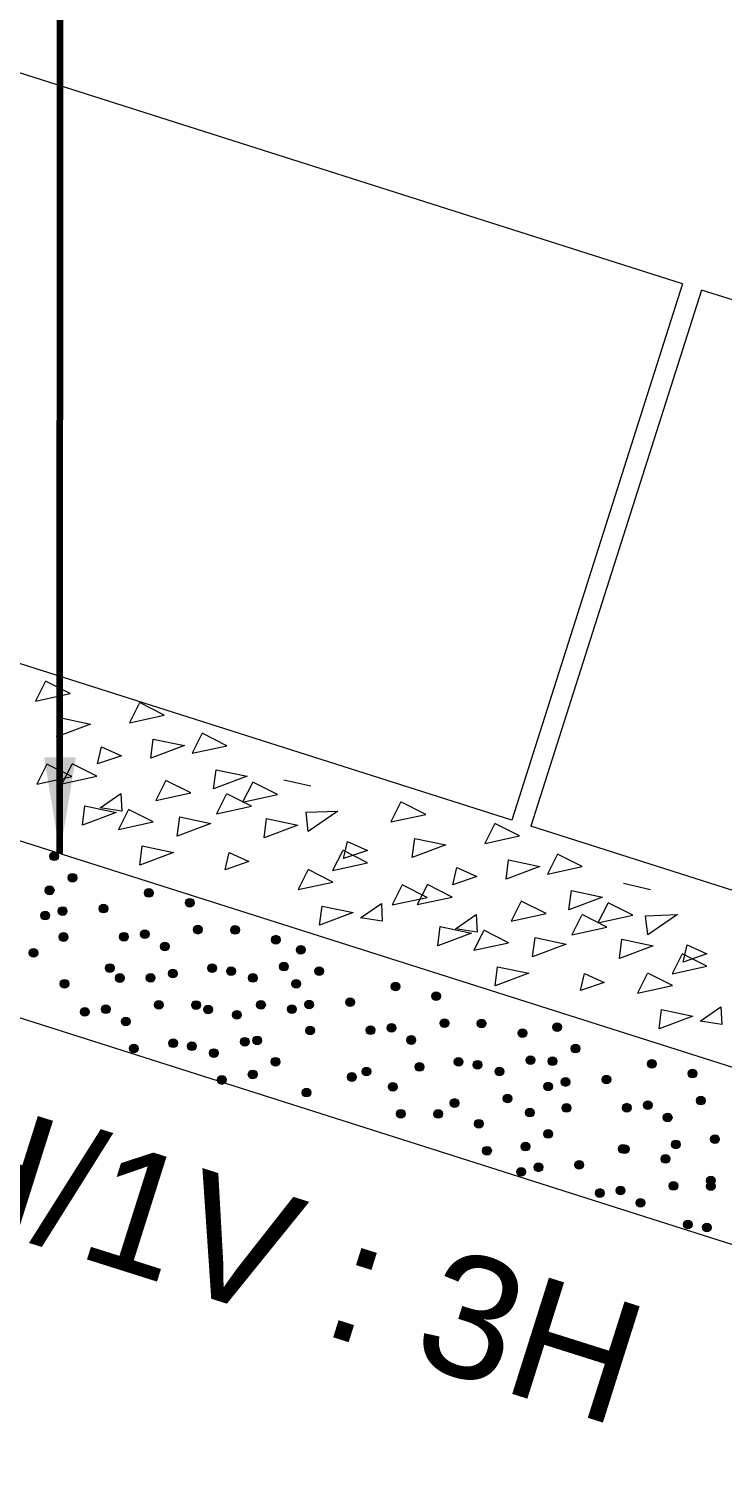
# Model space of a CAD drawing. Header units: inches. Extents: x -885 to 26362, y -28010 to 990.
# Drawn here: x 4076.65 to 4081.7, y -17582.96 to -17572.38 of the extents above; entities that cross this region are included whole.
import ezdxf

# ---------------------------------------------------------------- set-up
doc = ezdxf.new("R2010")
doc.units = ezdxf.units.IN
doc.header["$MEASUREMENT"] = 0
doc.layers.add('LINE', color=7, linetype='Continuous')
doc.styles.get("Standard").update_dxf_attribs({"font": 'arial.ttf'})
doc.dimstyles.get("Standard").update_dxf_attribs({"dimtxt": 0.18, "dimasz": 0.18, "dimexe": 0.18, "dimexo": 0.0625, "dimgap": 0.09, "dimtad": 0, "dimtih": 1, "dimtoh": 1, "dimdec": 4, "dimzin": 0, "dimdsep": 46, "dimtxsty": 'Standard', "dimcen": 0.09, "dimadec": 0, "dimazin": 0, "dimtfac": 1, "dimtdec": 4, "dimtofl": 0, "dimtmove": 0, "dimatfit": 3, "dimfxl": 1, "dimtolj": 1, "dimtzin": 0, "dimarcsym": 0})

msp = doc.modelspace()

# ---------------------------------------------------------------- hatches: boundary and pattern name
at = {"layer": 'LINE', "lineweight": 20, "ltscale": 0.5}
for points in [[(4076.859913, -17578.399873, -1), (4076.796839, -17578.404457, -1)], [(4076.859913, -17578.399873, -1), (4076.796839, -17578.404457, -1)], [(4076.993469, -17578.555391, -1), (4076.930394, -17578.559975, -1)], [(4076.993469, -17578.555391, -1), (4076.930394, -17578.559975, -1)], [(4076.826867, -17578.647413, -1), (4076.763793, -17578.651996, -1)], [(4076.826867, -17578.647413, -1), (4076.763793, -17578.651996, -1)], [(4077.547719, -17578.679423, -1), (4077.488164, -17578.658147, -1)], [(4077.547719, -17578.679423, -1), (4077.488164, -17578.658147, -1)], [(4077.218751, -17578.780362, -1), (4077.155676, -17578.784945, -1)], [(4077.218751, -17578.780362, -1), (4077.155676, -17578.784945, -1)], [(4077.844431, -17578.750306, -1), (4077.784876, -17578.729031, -1)], [(4077.844431, -17578.750306, -1), (4077.784876, -17578.729031, -1)], [(4076.795047, -17578.83151, -1), (4076.731973, -17578.836093, -1)], [(4076.795047, -17578.83151, -1), (4076.731973, -17578.836093, -1)], [(4076.921367, -17578.798158, -1), (4076.858292, -17578.802742, -1)], [(4076.921367, -17578.798158, -1), (4076.858292, -17578.802742, -1)], [(4076.928603, -17578.987027, -1), (4076.865528, -17578.991611, -1)], [(4076.928603, -17578.987027, -1), (4076.865528, -17578.991611, -1)], [(4077.366126, -17578.997989, -1), (4077.306571, -17578.976713, -1)], [(4077.366126, -17578.997989, -1), (4077.306571, -17578.976713, -1)], [(4077.51827, -17578.979733, -1), (4077.458716, -17578.958458, -1)], [(4077.51827, -17578.979733, -1), (4077.458716, -17578.958458, -1)], [(4077.903818, -17578.946511, -1), (4077.844263, -17578.925235, -1)], [(4077.903818, -17578.946511, -1), (4077.844263, -17578.925235, -1)], [(4078.17464, -17578.948499, -1), (4078.115085, -17578.927224, -1)], [(4078.17464, -17578.948499, -1), (4078.115085, -17578.927224, -1)], [(4078.471352, -17579.019383, -1), (4078.411798, -17578.998107, -1)], [(4078.471352, -17579.019383, -1), (4078.411798, -17578.998107, -1)], [(4076.709271, -17579.101803, -1), (4076.646196, -17579.106387, -1)], [(4076.709271, -17579.101803, -1), (4076.646196, -17579.106387, -1)], [(4077.662838, -17579.068872, -1), (4077.603284, -17579.047597, -1)], [(4077.662838, -17579.068872, -1), (4077.603284, -17579.047597, -1)], [(4078.654471, -17579.08053, -1), (4078.591397, -17579.085113, -1)], [(4078.654471, -17579.08053, -1), (4078.591397, -17579.085113, -1)], [(4077.263521, -17579.225835, -1), (4077.203966, -17579.204559, -1)], [(4077.263521, -17579.225835, -1), (4077.203966, -17579.204559, -1)], [(4078.007339, -17579.22706, -1), (4077.947784, -17579.205784, -1)], [(4078.007339, -17579.22706, -1), (4077.947784, -17579.205784, -1)], [(4078.530739, -17579.215587, -1), (4078.471184, -17579.194311, -1)], [(4078.530739, -17579.215587, -1), (4078.471184, -17579.194311, -1)], [(4077.336678, -17579.298299, -1), (4077.277123, -17579.277024, -1)], [(4077.336678, -17579.298299, -1), (4077.277123, -17579.277024, -1)], [(4077.560233, -17579.296718, -1), (4077.500678, -17579.275442, -1)], [(4077.560233, -17579.296718, -1), (4077.500678, -17579.275442, -1)], [(4077.722225, -17579.265077, -1), (4077.66267, -17579.243801, -1)], [(4077.722225, -17579.265077, -1), (4077.66267, -17579.243801, -1)], [(4078.145192, -17579.24881, -1), (4078.085637, -17579.227534, -1)], [(4078.145192, -17579.24881, -1), (4078.085637, -17579.227534, -1)], [(4078.304051, -17579.297944, -1), (4078.244497, -17579.276668, -1)], [(4078.304051, -17579.297944, -1), (4078.244497, -17579.276668, -1)], [(4078.788027, -17579.236048, -1), (4078.724952, -17579.240631, -1)], [(4078.788027, -17579.236048, -1), (4078.724952, -17579.240631, -1)], [(4076.934553, -17579.326773, -1), (4076.871478, -17579.331357, -1)], [(4076.934553, -17579.326773, -1), (4076.871478, -17579.331357, -1)], [(4078.621425, -17579.328069, -1), (4078.558351, -17579.332653, -1)], [(4078.621425, -17579.328069, -1), (4078.558351, -17579.332653, -1)], [(4079.342277, -17579.360079, -1), (4079.282722, -17579.338804, -1)], [(4079.342277, -17579.360079, -1), (4079.282722, -17579.338804, -1)], [(4079.638989, -17579.430963, -1), (4079.579434, -17579.409687, -1)], [(4079.638989, -17579.430963, -1), (4079.579434, -17579.409687, -1)], [(4077.081928, -17579.544401, -1), (4077.022374, -17579.523125, -1)], [(4077.081928, -17579.544401, -1), (4077.022374, -17579.523125, -1)], [(4077.234073, -17579.526145, -1), (4077.174518, -17579.504869, -1)], [(4077.234073, -17579.526145, -1), (4077.174518, -17579.504869, -1)], [(4077.61962, -17579.492922, -1), (4077.560065, -17579.471647, -1)], [(4077.61962, -17579.492922, -1), (4077.560065, -17579.471647, -1)], [(4077.890442, -17579.494911, -1), (4077.830887, -17579.473635, -1)], [(4077.890442, -17579.494911, -1), (4077.830887, -17579.473635, -1)], [(4077.977891, -17579.527371, -1), (4077.918336, -17579.506095, -1)], [(4077.977891, -17579.527371, -1), (4077.918336, -17579.506095, -1)], [(4078.363438, -17579.494148, -1), (4078.303883, -17579.472872, -1)], [(4078.363438, -17579.494148, -1), (4078.303883, -17579.472872, -1)], [(4078.589605, -17579.512166, -1), (4078.526531, -17579.516749, -1)], [(4078.589605, -17579.512166, -1), (4078.526531, -17579.516749, -1)], [(4078.715925, -17579.478814, -1), (4078.65285, -17579.483398, -1)], [(4078.715925, -17579.478814, -1), (4078.65285, -17579.483398, -1)], [(4079.013309, -17579.461018, -1), (4078.950234, -17579.465602, -1)], [(4079.013309, -17579.461018, -1), (4078.950234, -17579.465602, -1)], [(4077.378641, -17579.615284, -1), (4077.319086, -17579.594008, -1)], [(4077.378641, -17579.615284, -1), (4077.319086, -17579.594008, -1)], [(4078.187154, -17579.565794, -1), (4078.1276, -17579.544519, -1)], [(4078.187154, -17579.565794, -1), (4078.1276, -17579.544519, -1)], [(4079.698376, -17579.627167, -1), (4079.638821, -17579.605891, -1)], [(4079.698376, -17579.627167, -1), (4079.638821, -17579.605891, -1)], [(4079.969198, -17579.629156, -1), (4079.909643, -17579.60788, -1)], [(4079.969198, -17579.629156, -1), (4079.909643, -17579.60788, -1)], [(4078.337644, -17579.739236, -1), (4078.274569, -17579.74382, -1)], [(4078.337644, -17579.739236, -1), (4078.274569, -17579.74382, -1)], [(4078.723161, -17579.667684, -1), (4078.660086, -17579.672267, -1)], [(4078.723161, -17579.667684, -1), (4078.660086, -17579.672267, -1)], [(4079.160684, -17579.678646, -1), (4079.101129, -17579.65737, -1)], [(4079.160684, -17579.678646, -1), (4079.101129, -17579.65737, -1)], [(4079.312828, -17579.66039, -1), (4079.253274, -17579.639114, -1)], [(4079.312828, -17579.66039, -1), (4079.253274, -17579.639114, -1)], [(4079.457396, -17579.749529, -1), (4079.397842, -17579.728253, -1)], [(4079.457396, -17579.749529, -1), (4079.397842, -17579.728253, -1)], [(4080.26591, -17579.700039, -1), (4080.206356, -17579.678763, -1)], [(4080.26591, -17579.700039, -1), (4080.206356, -17579.678763, -1)], [(4080.520637, -17579.64386, -1), (4080.457562, -17579.648444, -1)], [(4080.520637, -17579.64386, -1), (4080.457562, -17579.648444, -1)], [(4077.438027, -17579.811488, -1), (4077.378473, -17579.790213, -1)], [(4077.438027, -17579.811488, -1), (4077.378473, -17579.790213, -1)], [(4077.723141, -17579.773472, -1), (4077.663586, -17579.752196, -1)], [(4077.723141, -17579.773472, -1), (4077.663586, -17579.752196, -1)], [(4077.860994, -17579.795221, -1), (4077.801439, -17579.773946, -1)], [(4077.860994, -17579.795221, -1), (4077.801439, -17579.773946, -1)], [(4078.019854, -17579.844355, -1), (4077.960299, -17579.823079, -1)], [(4078.019854, -17579.844355, -1), (4077.960299, -17579.823079, -1)], [(4078.246541, -17579.761999, -1), (4078.186986, -17579.740723, -1)], [(4078.246541, -17579.761999, -1), (4078.186986, -17579.740723, -1)], [(4080.654192, -17579.799378, -1), (4080.591118, -17579.803962, -1)], [(4080.654192, -17579.799378, -1), (4080.591118, -17579.803962, -1)], [(4078.471199, -17579.894754, -1), (4078.408124, -17579.899338, -1)], [(4078.471199, -17579.894754, -1), (4078.408124, -17579.899338, -1)], [(4079.516783, -17579.945733, -1), (4079.457228, -17579.924457, -1)], [(4079.516783, -17579.945733, -1), (4079.457228, -17579.924457, -1)], [(4079.801897, -17579.907717, -1), (4079.742342, -17579.886441, -1)], [(4079.801897, -17579.907717, -1), (4079.742342, -17579.886441, -1)], [(4079.93975, -17579.929466, -1), (4079.880195, -17579.90819, -1)], [(4079.93975, -17579.929466, -1), (4079.880195, -17579.90819, -1)], [(4080.325297, -17579.896243, -1), (4080.265742, -17579.874968, -1)], [(4080.325297, -17579.896243, -1), (4080.265742, -17579.874968, -1)], [(4080.487591, -17579.8914, -1), (4080.424516, -17579.895983, -1)], [(4080.487591, -17579.8914, -1), (4080.424516, -17579.895983, -1)], [(4081.208442, -17579.92341, -1), (4081.148887, -17579.902134, -1)], [(4081.208442, -17579.92341, -1), (4081.148887, -17579.902134, -1)], [(4078.07924, -17580.04056, -1), (4078.019685, -17580.019284, -1)], [(4078.07924, -17580.04056, -1), (4078.019685, -17580.019284, -1)], [(4078.304598, -17579.986776, -1), (4078.241523, -17579.991359, -1)], [(4078.304598, -17579.986776, -1), (4078.241523, -17579.991359, -1)], [(4079.025449, -17580.018786, -1), (4078.965894, -17579.99751, -1)], [(4079.025449, -17580.018786, -1), (4078.965894, -17579.99751, -1)], [(4079.131236, -17579.978956, -1), (4079.071681, -17579.95768, -1)], [(4079.131236, -17579.978956, -1), (4079.071681, -17579.95768, -1)], [(4080.098609, -17579.9786, -1), (4080.039055, -17579.957324, -1)], [(4080.098609, -17579.9786, -1), (4080.039055, -17579.957324, -1)], [(4080.582091, -17580.042145, -1), (4080.519016, -17580.046728, -1)], [(4080.582091, -17580.042145, -1), (4080.519016, -17580.046728, -1)], [(4080.879474, -17580.024348, -1), (4080.8164, -17580.028932, -1)], [(4080.879474, -17580.024348, -1), (4080.8164, -17580.028932, -1)], [(4081.505155, -17579.994293, -1), (4081.4456, -17579.973017, -1)], [(4081.505155, -17579.994293, -1), (4081.4456, -17579.973017, -1)], [(4078.696481, -17580.119724, -1), (4078.633406, -17580.124308, -1)], [(4078.696481, -17580.119724, -1), (4078.633406, -17580.124308, -1)], [(4079.322161, -17580.089669, -1), (4079.262606, -17580.068393, -1)], [(4079.322161, -17580.089669, -1), (4079.262606, -17580.068393, -1)], [(4080.157996, -17580.174804, -1), (4080.098441, -17580.153528, -1)], [(4080.157996, -17580.174804, -1), (4080.098441, -17580.153528, -1)], [(4080.455771, -17580.075496, -1), (4080.392696, -17580.08008, -1)], [(4080.455771, -17580.075496, -1), (4080.392696, -17580.08008, -1)], [(4079.381548, -17580.285873, -1), (4079.321993, -17580.264598, -1)], [(4079.381548, -17580.285873, -1), (4079.321993, -17580.264598, -1)], [(4079.65237, -17580.287862, -1), (4079.592815, -17580.266586, -1)], [(4079.65237, -17580.287862, -1), (4079.592815, -17580.266586, -1)], [(4079.772449, -17580.208027, -1), (4079.712894, -17580.186751, -1)], [(4079.772449, -17580.208027, -1), (4079.712894, -17580.186751, -1)], [(4080.322837, -17580.264877, -1), (4080.259762, -17580.26946, -1)], [(4080.322837, -17580.264877, -1), (4080.259762, -17580.26946, -1)], [(4080.589326, -17580.231014, -1), (4080.526252, -17580.235598, -1)], [(4080.589326, -17580.231014, -1), (4080.526252, -17580.235598, -1)], [(4081.02685, -17580.241976, -1), (4080.967295, -17580.2207, -1)], [(4081.02685, -17580.241976, -1), (4080.967295, -17580.2207, -1)], [(4081.178994, -17580.22372, -1), (4081.119439, -17580.202444, -1)], [(4081.178994, -17580.22372, -1), (4081.119439, -17580.202444, -1)], [(4081.564541, -17580.190497, -1), (4081.504986, -17580.169222, -1)], [(4081.564541, -17580.190497, -1), (4081.504986, -17580.169222, -1)], [(4079.949083, -17580.358745, -1), (4079.889528, -17580.33747, -1)], [(4079.949083, -17580.358745, -1), (4079.889528, -17580.33747, -1)], [(4081.323562, -17580.312859, -1), (4081.264007, -17580.291583, -1)], [(4081.323562, -17580.312859, -1), (4081.264007, -17580.291583, -1)], [(4080.456392, -17580.420395, -1), (4080.393317, -17580.424978, -1)], [(4080.456392, -17580.420395, -1), (4080.393317, -17580.424978, -1)], [(4081.668063, -17580.471047, -1), (4081.608508, -17580.449771, -1)], [(4081.668063, -17580.471047, -1), (4081.608508, -17580.449771, -1)], [(4080.008469, -17580.55495, -1), (4079.948914, -17580.533674, -1)], [(4080.008469, -17580.55495, -1), (4079.948914, -17580.533674, -1)], [(4080.289791, -17580.512416, -1), (4080.226716, -17580.517, -1)], [(4080.289791, -17580.512416, -1), (4080.226716, -17580.517, -1)], [(4080.997401, -17580.542286, -1), (4080.937847, -17580.521011, -1)], [(4080.997401, -17580.542286, -1), (4080.937847, -17580.521011, -1)], [(4081.010642, -17580.544427, -1), (4080.951087, -17580.523151, -1)], [(4081.010642, -17580.544427, -1), (4080.951087, -17580.523151, -1)], [(4081.382949, -17580.509063, -1), (4081.323394, -17580.487788, -1)], [(4081.382949, -17580.509063, -1), (4081.323394, -17580.487788, -1)], [(4080.257971, -17580.696513, -1), (4080.194896, -17580.701097, -1)], [(4080.257971, -17580.696513, -1), (4080.194896, -17580.701097, -1)], [(4080.38429, -17580.663162, -1), (4080.321216, -17580.667745, -1)], [(4080.38429, -17580.663162, -1), (4080.321216, -17580.667745, -1)], [(4080.681674, -17580.645365, -1), (4080.618599, -17580.649949, -1)], [(4080.681674, -17580.645365, -1), (4080.618599, -17580.649949, -1)], [(4081.307354, -17580.61531, -1), (4081.2478, -17580.594034, -1)], [(4081.307354, -17580.61531, -1), (4081.2478, -17580.594034, -1)], [(4081.366741, -17580.811514, -1), (4081.307186, -17580.790238, -1)], [(4081.366741, -17580.811514, -1), (4081.307186, -17580.790238, -1)], [(4081.637563, -17580.813503, -1), (4081.578008, -17580.792227, -1)], [(4081.637563, -17580.813503, -1), (4081.578008, -17580.792227, -1)], [(4081.638614, -17580.771357, -1), (4081.579059, -17580.750082, -1)], [(4081.638614, -17580.771357, -1), (4081.579059, -17580.750082, -1)], [(4080.829049, -17580.862993, -1), (4080.769495, -17580.841717, -1)], [(4080.829049, -17580.862993, -1), (4080.769495, -17580.841717, -1)], [(4080.981194, -17580.844737, -1), (4080.921639, -17580.823461, -1)], [(4080.981194, -17580.844737, -1), (4080.921639, -17580.823461, -1)], [(4081.125762, -17580.933876, -1), (4081.066207, -17580.9126, -1)], [(4081.125762, -17580.933876, -1), (4081.066207, -17580.9126, -1)], [(4081.470262, -17581.092064, -1), (4081.410708, -17581.070788, -1)], [(4081.470262, -17581.092064, -1), (4081.410708, -17581.070788, -1)], [(4081.608115, -17581.113813, -1), (4081.54856, -17581.092537, -1)], [(4081.608115, -17581.113813, -1), (4081.54856, -17581.092537, -1)]]:
    msp.add_hatch(color=7, dxfattribs=at).paths.add_polyline_path(points)

# ---------------------------------------------------------------- linework, layer by layer
at = {"layer": 'LINE', "color": 7, "lineweight": 20, "ltscale": 0.5}
for p, q in [((4081.401349, -17574.237032), (4075.584649, -17572.386822)), ((4081.401349, -17574.237032), (4075.584649, -17572.386822)), ((4081.401349, -17574.237032), (4080.160171, -17578.139054)), ((4081.401349, -17574.237032), (4080.160171, -17578.139054)), ((4081.539673, -17574.281031), (4080.298495, -17578.183052)), ((4081.539673, -17574.281031), (4080.298495, -17578.183052)), ((4087.258689, -17576.100169), (4081.539673, -17574.281031)), ((4087.258689, -17576.100169), (4081.539673, -17574.281031)), ((4080.160171, -17578.139054), (4074.343471, -17576.288844)), ((4080.160171, -17578.139054), (4074.343471, -17576.288844)), ((4087.550973, -17581.779959), (4070.569698, -17576.378455)), ((4087.550973, -17581.779959), (4070.569698, -17576.378455)), ((4076.762936, -17577.13243), (4076.692181, -17577.273102)), ((4076.762936, -17577.13243), (4076.692181, -17577.273102)), ((4076.945755, -17577.21773), (4076.765606, -17577.12712)), ((4076.945755, -17577.21773), (4076.765606, -17577.12712)), ((4076.692181, -17577.273102), (4076.945755, -17577.21773)), ((4076.692181, -17577.273102), (4076.945755, -17577.21773)), ((4077.629165, -17577.374211), (4077.449016, -17577.283601)), ((4077.629165, -17577.374211), (4077.449016, -17577.283601)), ((4077.446346, -17577.288911), (4077.375591, -17577.429583)), ((4077.446346, -17577.288911), (4077.375591, -17577.429583)), ((4077.375591, -17577.429583), (4077.629165, -17577.374211)), ((4077.375591, -17577.429583), (4077.629165, -17577.374211)), ((4076.8484, -17577.532508), (4076.866226, -17577.392692)), ((4076.8484, -17577.532508), (4076.866226, -17577.392692)), ((4077.093179, -17577.440232), (4076.8484, -17577.532508)), ((4077.093179, -17577.440232), (4076.8484, -17577.532508)), ((4076.866226, -17577.392692), (4077.093179, -17577.440232)), ((4076.866226, -17577.392692), (4077.093179, -17577.440232)), ((4087.189606, -17582.955008), (4070.208331, -17577.553505)), ((4087.189606, -17582.955008), (4070.208331, -17577.553505)), ((4077.53181, -17577.688989), (4077.549636, -17577.549173)), ((4077.53181, -17577.688989), (4077.549636, -17577.549173)), ((4077.77659, -17577.596712), (4077.53181, -17577.688989)), ((4077.77659, -17577.596712), (4077.53181, -17577.688989)), ((4077.549636, -17577.549173), (4077.77659, -17577.596712)), ((4077.549636, -17577.549173), (4077.77659, -17577.596712)), ((4077.902885, -17577.511726), (4077.83213, -17577.652398)), ((4077.902885, -17577.511726), (4077.83213, -17577.652398)), ((4077.83213, -17577.652398), (4078.085704, -17577.597026)), ((4077.83213, -17577.652398), (4078.085704, -17577.597026)), ((4078.085704, -17577.597026), (4077.905555, -17577.506416)), ((4078.085704, -17577.597026), (4077.905555, -17577.506416)), ((4077.143204, -17577.729696), (4077.172381, -17577.604669)), ((4077.143204, -17577.729696), (4077.172381, -17577.604669)), ((4077.317316, -17577.669977), (4077.143204, -17577.729696)), ((4077.317316, -17577.669977), (4077.143204, -17577.729696)), ((4077.172381, -17577.604669), (4077.317316, -17577.669977)), ((4077.172381, -17577.604669), (4077.317316, -17577.669977)), ((4076.772708, -17577.736324), (4076.701953, -17577.876996)), ((4076.772708, -17577.736324), (4076.701953, -17577.876996)), ((4076.955527, -17577.821625), (4076.775379, -17577.731014)), ((4076.955527, -17577.821625), (4076.775379, -17577.731014)), ((4076.955539, -17577.733824), (4076.884784, -17577.874496)), ((4076.955539, -17577.733824), (4076.884784, -17577.874496)), ((4077.138358, -17577.819124), (4076.958209, -17577.728514)), ((4077.138358, -17577.819124), (4076.958209, -17577.728514)), ((4077.988349, -17577.911803), (4078.006175, -17577.771987)), ((4077.988349, -17577.911803), (4078.006175, -17577.771987)), ((4078.006175, -17577.771987), (4078.233128, -17577.819527)), ((4078.006175, -17577.771987), (4078.233128, -17577.819527)), ((4076.701953, -17577.876996), (4076.955527, -17577.821625)), ((4076.701953, -17577.876996), (4076.955527, -17577.821625)), ((4076.884784, -17577.874496), (4077.138358, -17577.819124)), ((4076.884784, -17577.874496), (4077.138358, -17577.819124)), ((4077.639056, -17577.854682), (4077.568301, -17577.995354)), ((4077.639056, -17577.854682), (4077.568301, -17577.995354)), ((4077.821875, -17577.939982), (4077.641726, -17577.849372)), ((4077.821875, -17577.939982), (4077.641726, -17577.849372)), ((4078.233128, -17577.819527), (4077.988349, -17577.911803)), ((4078.233128, -17577.819527), (4077.988349, -17577.911803)), ((4078.270715, -17577.866854), (4078.199961, -17578.007526)), ((4078.270715, -17577.866854), (4078.199961, -17578.007526)), ((4078.453535, -17577.952154), (4078.273386, -17577.861544)), ((4078.453535, -17577.952154), (4078.273386, -17577.861544)), ((4078.697312, -17577.892467), (4078.50071, -17577.847619)), ((4078.697312, -17577.892467), (4078.50071, -17577.847619)), ((4077.162791, -17578.050313), (4077.314442, -17577.945991)), ((4077.162791, -17578.050313), (4077.314442, -17577.945991)), ((4077.314442, -17577.945991), (4077.319947, -17578.074259)), ((4077.314442, -17577.945991), (4077.319947, -17578.074259)), ((4077.568301, -17577.995354), (4077.821875, -17577.939982)), ((4077.568301, -17577.995354), (4077.821875, -17577.939982)), ((4078.081205, -17577.95266), (4078.01045, -17578.093332)), ((4078.081205, -17577.95266), (4078.01045, -17578.093332)), ((4078.264024, -17578.03796), (4078.083875, -17577.94735)), ((4078.264024, -17578.03796), (4078.083875, -17577.94735)), ((4078.199961, -17578.007526), (4078.453535, -17577.952154)), ((4078.199961, -17578.007526), (4078.453535, -17577.952154)), ((4079.349512, -17578.011556), (4079.278757, -17578.152228)), ((4079.349512, -17578.011556), (4079.278757, -17578.152228)), ((4079.532331, -17578.096856), (4079.352183, -17578.006246)), ((4079.532331, -17578.096856), (4079.352183, -17578.006246)), ((4077.034073, -17578.174466), (4077.051899, -17578.03465)), ((4077.034073, -17578.174466), (4077.051899, -17578.03465)), ((4077.278852, -17578.08219), (4077.034073, -17578.174466)), ((4077.278852, -17578.08219), (4077.034073, -17578.174466)), ((4077.051899, -17578.03465), (4077.278852, -17578.08219)), ((4077.051899, -17578.03465), (4077.278852, -17578.08219)), ((4077.319947, -17578.074259), (4077.162791, -17578.050313)), ((4077.319947, -17578.074259), (4077.162791, -17578.050313)), ((4077.366466, -17578.066537), (4077.295712, -17578.207209)), ((4077.366466, -17578.066537), (4077.295712, -17578.207209)), ((4077.549285, -17578.151837), (4077.369137, -17578.061227)), ((4077.549285, -17578.151837), (4077.369137, -17578.061227)), ((4077.724519, -17578.254759), (4077.742346, -17578.114943)), ((4077.724519, -17578.254759), (4077.742346, -17578.114943)), ((4077.742346, -17578.114943), (4077.969299, -17578.162483)), ((4077.742346, -17578.114943), (4077.969299, -17578.162483)), ((4078.01045, -17578.093332), (4078.264024, -17578.03796)), ((4078.01045, -17578.093332), (4078.264024, -17578.03796)), ((4078.356179, -17578.266932), (4078.374006, -17578.127115)), ((4078.356179, -17578.266932), (4078.374006, -17578.127115)), ((4078.374006, -17578.127115), (4078.600959, -17578.174655)), ((4078.374006, -17578.127115), (4078.600959, -17578.174655)), ((4078.661981, -17578.08138), (4078.893716, -17578.073205)), ((4078.661981, -17578.08138), (4078.893716, -17578.073205)), ((4078.678145, -17578.221398), (4078.661981, -17578.08138)), ((4078.678145, -17578.221398), (4078.661981, -17578.08138)), ((4078.893716, -17578.073205), (4078.678145, -17578.221398)), ((4078.893716, -17578.073205), (4078.678145, -17578.221398)), ((4079.278757, -17578.152228), (4079.532331, -17578.096856)), ((4079.278757, -17578.152228), (4079.532331, -17578.096856)), ((4077.295712, -17578.207209), (4077.549285, -17578.151837)), ((4077.295712, -17578.207209), (4077.549285, -17578.151837)), ((4077.969299, -17578.162483), (4077.724519, -17578.254759)), ((4077.969299, -17578.162483), (4077.724519, -17578.254759)), ((4078.600959, -17578.174655), (4078.356179, -17578.266932)), ((4078.600959, -17578.174655), (4078.356179, -17578.266932)), ((4080.032922, -17578.168037), (4079.962167, -17578.308709)), ((4080.032922, -17578.168037), (4079.962167, -17578.308709)), ((4080.215741, -17578.253337), (4080.035593, -17578.162727)), ((4080.215741, -17578.253337), (4080.035593, -17578.162727)), ((4086.017511, -17580.002191), (4080.298495, -17578.183052)), ((4086.017511, -17580.002191), (4080.298495, -17578.183052)), ((4077.45193, -17578.466615), (4077.469756, -17578.326798)), ((4077.45193, -17578.466615), (4077.469756, -17578.326798)), ((4077.469756, -17578.326798), (4077.69671, -17578.374338)), ((4077.469756, -17578.326798), (4077.69671, -17578.374338)), ((4078.935147, -17578.418438), (4078.964324, -17578.293411)), ((4078.935147, -17578.418438), (4078.964324, -17578.293411)), ((4078.964324, -17578.293411), (4079.109258, -17578.358719)), ((4078.964324, -17578.293411), (4079.109258, -17578.358719)), ((4079.434976, -17578.411634), (4079.452802, -17578.271818)), ((4079.434976, -17578.411634), (4079.452802, -17578.271818)), ((4079.679756, -17578.319357), (4079.434976, -17578.411634)), ((4079.679756, -17578.319357), (4079.434976, -17578.411634)), ((4079.452802, -17578.271818), (4079.679756, -17578.319357)), ((4079.452802, -17578.271818), (4079.679756, -17578.319357)), ((4079.962167, -17578.308709), (4080.215741, -17578.253337)), ((4079.962167, -17578.308709), (4080.215741, -17578.253337)), ((4077.69671, -17578.374338), (4077.45193, -17578.466615)), ((4077.69671, -17578.374338), (4077.45193, -17578.466615)), ((4078.071737, -17578.500364), (4078.100914, -17578.375337)), ((4078.071737, -17578.500364), (4078.100914, -17578.375337)), ((4078.245849, -17578.440645), (4078.071737, -17578.500364)), ((4078.245849, -17578.440645), (4078.071737, -17578.500364)), ((4078.100914, -17578.375337), (4078.245849, -17578.440645)), ((4078.100914, -17578.375337), (4078.245849, -17578.440645)), ((4078.926031, -17578.363744), (4078.855276, -17578.504416)), ((4078.926031, -17578.363744), (4078.855276, -17578.504416)), ((4079.10885, -17578.449044), (4078.928702, -17578.358434)), ((4079.10885, -17578.449044), (4078.928702, -17578.358434)), ((4079.109258, -17578.358719), (4078.935147, -17578.418438)), ((4079.109258, -17578.358719), (4078.935147, -17578.418438)), ((4080.118386, -17578.568115), (4080.136212, -17578.428298)), ((4080.118386, -17578.568115), (4080.136212, -17578.428298)), ((4080.136212, -17578.428298), (4080.363166, -17578.475838)), ((4080.136212, -17578.428298), (4080.363166, -17578.475838)), ((4080.489461, -17578.390851), (4080.418706, -17578.531524)), ((4080.489461, -17578.390851), (4080.418706, -17578.531524)), ((4080.67228, -17578.476152), (4080.492132, -17578.385541)), ((4080.67228, -17578.476152), (4080.492132, -17578.385541)), ((4078.67476, -17578.503844), (4078.604006, -17578.644516)), ((4078.67476, -17578.503844), (4078.604006, -17578.644516)), ((4078.85758, -17578.589144), (4078.677431, -17578.498534)), ((4078.85758, -17578.589144), (4078.677431, -17578.498534)), ((4078.855276, -17578.504416), (4079.10885, -17578.449044)), ((4078.855276, -17578.504416), (4079.10885, -17578.449044)), ((4079.729781, -17578.608822), (4079.758957, -17578.483795)), ((4079.729781, -17578.608822), (4079.758957, -17578.483795)), ((4079.903892, -17578.549103), (4079.729781, -17578.608822)), ((4079.903892, -17578.549103), (4079.729781, -17578.608822)), ((4079.758957, -17578.483795), (4079.903892, -17578.549103)), ((4079.758957, -17578.483795), (4079.903892, -17578.549103)), ((4080.363166, -17578.475838), (4080.118386, -17578.568115)), ((4080.363166, -17578.475838), (4080.118386, -17578.568115)), ((4080.418706, -17578.531524), (4080.67228, -17578.476152)), ((4080.418706, -17578.531524), (4080.67228, -17578.476152)), ((4078.604006, -17578.644516), (4078.85758, -17578.589144)), ((4078.604006, -17578.644516), (4078.85758, -17578.589144)), ((4079.359284, -17578.61545), (4079.28853, -17578.756122)), ((4079.359284, -17578.61545), (4079.28853, -17578.756122)), ((4079.542103, -17578.700751), (4079.361955, -17578.61014)), ((4079.542103, -17578.700751), (4079.361955, -17578.61014)), ((4079.542115, -17578.61295), (4079.47136, -17578.753622)), ((4079.542115, -17578.61295), (4079.47136, -17578.753622)), ((4079.724934, -17578.69825), (4079.544786, -17578.60764)), ((4079.724934, -17578.69825), (4079.544786, -17578.60764)), ((4080.574925, -17578.790929), (4080.592751, -17578.651113)), ((4080.574925, -17578.790929), (4080.592751, -17578.651113)), ((4080.592751, -17578.651113), (4080.819705, -17578.698653)), ((4080.592751, -17578.651113), (4080.819705, -17578.698653)), ((4081.16817, -17578.645286), (4080.971568, -17578.600438)), ((4081.16817, -17578.645286), (4080.971568, -17578.600438)), ((4078.760224, -17578.903922), (4078.77805, -17578.764106)), ((4078.760224, -17578.903922), (4078.77805, -17578.764106)), ((4078.77805, -17578.764106), (4079.005004, -17578.811645)), ((4078.77805, -17578.764106), (4079.005004, -17578.811645)), ((4079.058921, -17578.849146), (4079.210572, -17578.744823)), ((4079.058921, -17578.849146), (4079.210572, -17578.744823)), ((4079.210572, -17578.744823), (4079.216076, -17578.873092)), ((4079.210572, -17578.744823), (4079.216076, -17578.873092)), ((4079.28853, -17578.756122), (4079.542103, -17578.700751)), ((4079.28853, -17578.756122), (4079.542103, -17578.700751)), ((4079.47136, -17578.753622), (4079.724934, -17578.69825)), ((4079.47136, -17578.753622), (4079.724934, -17578.69825)), ((4080.225632, -17578.733808), (4080.154877, -17578.87448)), ((4080.225632, -17578.733808), (4080.154877, -17578.87448)), ((4080.408451, -17578.819108), (4080.228303, -17578.728498)), ((4080.408451, -17578.819108), (4080.228303, -17578.728498)), ((4080.819705, -17578.698653), (4080.574925, -17578.790929)), ((4080.819705, -17578.698653), (4080.574925, -17578.790929)), ((4080.857292, -17578.74598), (4080.786537, -17578.886652)), ((4080.857292, -17578.74598), (4080.786537, -17578.886652)), ((4081.040111, -17578.83128), (4080.859962, -17578.74067)), ((4081.040111, -17578.83128), (4080.859962, -17578.74067)), ((4079.005004, -17578.811645), (4078.760224, -17578.903922)), ((4079.005004, -17578.811645), (4078.760224, -17578.903922)), ((4079.216076, -17578.873092), (4079.058921, -17578.849146)), ((4079.216076, -17578.873092), (4079.058921, -17578.849146)), ((4079.749368, -17578.929439), (4079.901018, -17578.825116)), ((4079.749368, -17578.929439), (4079.901018, -17578.825116)), ((4079.901018, -17578.825116), (4079.906523, -17578.953385)), ((4079.901018, -17578.825116), (4079.906523, -17578.953385)), ((4080.154877, -17578.87448), (4080.408451, -17578.819108)), ((4080.154877, -17578.87448), (4080.408451, -17578.819108)), ((4080.667781, -17578.831786), (4080.597026, -17578.972458)), ((4080.667781, -17578.831786), (4080.597026, -17578.972458)), ((4080.8506, -17578.917086), (4080.670452, -17578.826476)), ((4080.8506, -17578.917086), (4080.670452, -17578.826476)), ((4080.786537, -17578.886652), (4081.040111, -17578.83128)), ((4080.786537, -17578.886652), (4081.040111, -17578.83128)), ((4081.132839, -17578.834199), (4081.364574, -17578.826024)), ((4081.132839, -17578.834199), (4081.364574, -17578.826024)), ((4081.149002, -17578.974217), (4081.132839, -17578.834199)), ((4081.149002, -17578.974217), (4081.132839, -17578.834199)), ((4081.364574, -17578.826024), (4081.149002, -17578.974217)), ((4081.364574, -17578.826024), (4081.149002, -17578.974217)), ((4079.620649, -17579.053592), (4079.638475, -17578.913776)), ((4079.620649, -17579.053592), (4079.638475, -17578.913776)), ((4079.865429, -17578.961316), (4079.620649, -17579.053592)), ((4079.865429, -17578.961316), (4079.620649, -17579.053592)), ((4079.638475, -17578.913776), (4079.865429, -17578.961316)), ((4079.638475, -17578.913776), (4079.865429, -17578.961316)), ((4079.906523, -17578.953385), (4079.749368, -17578.929439)), ((4079.906523, -17578.953385), (4079.749368, -17578.929439)), ((4079.953042, -17578.945663), (4079.882288, -17579.086335)), ((4079.953042, -17578.945663), (4079.882288, -17579.086335)), ((4080.135862, -17579.030963), (4079.955713, -17578.940353)), ((4080.135862, -17579.030963), (4079.955713, -17578.940353)), ((4080.597026, -17578.972458), (4080.8506, -17578.917086)), ((4080.597026, -17578.972458), (4080.8506, -17578.917086)), ((4079.882288, -17579.086335), (4080.135862, -17579.030963)), ((4079.882288, -17579.086335), (4080.135862, -17579.030963)), ((4080.311096, -17579.133885), (4080.328922, -17578.994069)), ((4080.311096, -17579.133885), (4080.328922, -17578.994069)), ((4080.555876, -17579.041609), (4080.311096, -17579.133885)), ((4080.555876, -17579.041609), (4080.311096, -17579.133885)), ((4080.328922, -17578.994069), (4080.555876, -17579.041609)), ((4080.328922, -17578.994069), (4080.555876, -17579.041609)), ((4080.942756, -17579.146057), (4080.960582, -17579.006241)), ((4080.942756, -17579.146057), (4080.960582, -17579.006241)), ((4081.187535, -17579.053781), (4080.942756, -17579.146057)), ((4081.187535, -17579.053781), (4080.942756, -17579.146057)), ((4080.960582, -17579.006241), (4081.187535, -17579.053781)), ((4080.960582, -17579.006241), (4081.187535, -17579.053781)), ((4081.406004, -17579.171257), (4081.435181, -17579.04623)), ((4081.406004, -17579.171257), (4081.435181, -17579.04623)), ((4081.435181, -17579.04623), (4081.580116, -17579.111538)), ((4081.435181, -17579.04623), (4081.580116, -17579.111538)), ((4081.396889, -17579.116563), (4081.326134, -17579.257235)), ((4081.396889, -17579.116563), (4081.326134, -17579.257235)), ((4081.579708, -17579.201863), (4081.399559, -17579.111253)), ((4081.579708, -17579.201863), (4081.399559, -17579.111253)), ((4081.580116, -17579.111538), (4081.406004, -17579.171257)), ((4081.580116, -17579.111538), (4081.406004, -17579.171257)), ((4080.038506, -17579.34574), (4080.056333, -17579.205924)), ((4080.038506, -17579.34574), (4080.056333, -17579.205924)), ((4080.283286, -17579.253464), (4080.038506, -17579.34574)), ((4080.283286, -17579.253464), (4080.038506, -17579.34574)), ((4080.056333, -17579.205924), (4080.283286, -17579.253464)), ((4080.056333, -17579.205924), (4080.283286, -17579.253464)), ((4080.658313, -17579.37949), (4080.68749, -17579.254463)), ((4080.658313, -17579.37949), (4080.68749, -17579.254463)), ((4080.68749, -17579.254463), (4080.832425, -17579.319771)), ((4080.68749, -17579.254463), (4080.832425, -17579.319771)), ((4081.145618, -17579.256663), (4081.074863, -17579.397335)), ((4081.145618, -17579.256663), (4081.074863, -17579.397335)), ((4081.328437, -17579.341964), (4081.148289, -17579.251353)), ((4081.328437, -17579.341964), (4081.148289, -17579.251353)), ((4081.326134, -17579.257235), (4081.579708, -17579.201863)), ((4081.326134, -17579.257235), (4081.579708, -17579.201863)), ((4080.832425, -17579.319771), (4080.658313, -17579.37949)), ((4080.832425, -17579.319771), (4080.658313, -17579.37949)), ((4081.074863, -17579.397335), (4081.328437, -17579.341964)), ((4081.074863, -17579.397335), (4081.328437, -17579.341964)), ((4081.529778, -17579.601966), (4081.681429, -17579.497643)), ((4081.529778, -17579.601966), (4081.681429, -17579.497643)), ((4081.681429, -17579.497643), (4081.686934, -17579.625911)), ((4081.681429, -17579.497643), (4081.686934, -17579.625911)), ((4081.231082, -17579.656741), (4081.248908, -17579.516925)), ((4081.231082, -17579.656741), (4081.248908, -17579.516925)), ((4081.475862, -17579.564465), (4081.231082, -17579.656741)), ((4081.475862, -17579.564465), (4081.231082, -17579.656741)), ((4081.248908, -17579.516925), (4081.475862, -17579.564465)), ((4081.248908, -17579.516925), (4081.475862, -17579.564465)), ((4081.686934, -17579.625911), (4081.529778, -17579.601966)), ((4081.686934, -17579.625911), (4081.529778, -17579.601966))]:
    msp.add_line(p, q, dxfattribs=at)
for centre in [(4076.828376, -17578.402165), (4076.828376, -17578.402165), (4076.961932, -17578.557683), (4076.961932, -17578.557683), (4076.79533, -17578.649705), (4076.79533, -17578.649705), (4077.517941, -17578.668785), (4077.517941, -17578.668785), (4077.187213, -17578.782653), (4077.187213, -17578.782653), (4077.814654, -17578.739668), (4077.814654, -17578.739668), (4076.76351, -17578.833801), (4076.76351, -17578.833801), (4076.88983, -17578.80045), (4076.88983, -17578.80045), (4076.897065, -17578.989319), (4076.897065, -17578.989319), (4077.336349, -17578.987351), (4077.336349, -17578.987351), (4077.488493, -17578.969096), (4077.488493, -17578.969096), (4077.87404, -17578.935873), (4077.87404, -17578.935873), (4078.144863, -17578.937861), (4078.144863, -17578.937861), (4078.441575, -17579.008745), (4078.441575, -17579.008745), (4076.677734, -17579.104095), (4076.677734, -17579.104095), (4077.633061, -17579.058235), (4077.633061, -17579.058235), (4078.622934, -17579.082822), (4078.622934, -17579.082822), (4077.233743, -17579.215197), (4077.233743, -17579.215197), (4077.977562, -17579.216422), (4077.977562, -17579.216422), (4078.500962, -17579.204949), (4078.500962, -17579.204949), (4077.3069, -17579.287662), (4077.3069, -17579.287662), (4077.530456, -17579.28608), (4077.530456, -17579.28608), (4077.692448, -17579.254439), (4077.692448, -17579.254439), (4078.115414, -17579.238172), (4078.115414, -17579.238172), (4078.274274, -17579.287306), (4078.274274, -17579.287306), (4078.75649, -17579.238339), (4078.75649, -17579.238339), (4076.903016, -17579.329065), (4076.903016, -17579.329065), (4078.589888, -17579.330361), (4078.589888, -17579.330361), (4079.312499, -17579.349442), (4079.312499, -17579.349442), (4079.609212, -17579.420325), (4079.609212, -17579.420325), (4077.052151, -17579.533763), (4077.052151, -17579.533763), (4077.204295, -17579.515507), (4077.204295, -17579.515507), (4077.589842, -17579.482284), (4077.589842, -17579.482284), (4077.860665, -17579.484273), (4077.860665, -17579.484273), (4077.948113, -17579.516733), (4077.948113, -17579.516733), (4078.333661, -17579.48351), (4078.333661, -17579.48351), (4078.558068, -17579.514458), (4078.558068, -17579.514458), (4078.684388, -17579.481106), (4078.684388, -17579.481106), (4078.981771, -17579.46331), (4078.981771, -17579.46331), (4077.348863, -17579.604646), (4077.348863, -17579.604646), (4078.157377, -17579.555156), (4078.157377, -17579.555156), (4079.668598, -17579.616529), (4079.668598, -17579.616529), (4079.939421, -17579.618518), (4079.939421, -17579.618518), (4078.306106, -17579.741528), (4078.306106, -17579.741528), (4078.691623, -17579.669976), (4078.691623, -17579.669976), (4079.130907, -17579.668008), (4079.130907, -17579.668008), (4079.283051, -17579.649752), (4079.283051, -17579.649752), (4079.427619, -17579.738891), (4079.427619, -17579.738891), (4080.236133, -17579.689401), (4080.236133, -17579.689401), (4080.4891, -17579.646152), (4080.4891, -17579.646152), (4077.40825, -17579.800851), (4077.40825, -17579.800851), (4077.693364, -17579.762834), (4077.693364, -17579.762834), (4077.831216, -17579.784583), (4077.831216, -17579.784583), (4077.990076, -17579.833717), (4077.990076, -17579.833717), (4078.216764, -17579.751361), (4078.216764, -17579.751361), (4080.622655, -17579.80167), (4080.622655, -17579.80167), (4078.439662, -17579.897046), (4078.439662, -17579.897046), (4079.487006, -17579.935095), (4079.487006, -17579.935095), (4079.77212, -17579.897079), (4079.77212, -17579.897079), (4079.909972, -17579.918828), (4079.909972, -17579.918828), (4080.29552, -17579.885605), (4080.29552, -17579.885605), (4080.456053, -17579.893691), (4080.456053, -17579.893691), (4081.178665, -17579.912772), (4081.178665, -17579.912772), (4078.049463, -17580.029922), (4078.049463, -17580.029922), (4078.27306, -17579.989067), (4078.27306, -17579.989067), (4078.995672, -17580.008148), (4078.995672, -17580.008148), (4079.101458, -17579.968318), (4079.101458, -17579.968318), (4080.068832, -17579.967962), (4080.068832, -17579.967962), (4080.550553, -17580.044437), (4080.550553, -17580.044437), (4080.847937, -17580.02664), (4080.847937, -17580.02664), (4081.475377, -17579.983655), (4081.475377, -17579.983655), (4078.664944, -17580.122016), (4078.664944, -17580.122016), (4079.292384, -17580.079031), (4079.292384, -17580.079031), (4080.128219, -17580.164166), (4080.128219, -17580.164166), (4080.424233, -17580.077788), (4080.424233, -17580.077788), (4079.351771, -17580.275236), (4079.351771, -17580.275236), (4079.622593, -17580.277224), (4079.622593, -17580.277224), (4079.742671, -17580.197389), (4079.742671, -17580.197389), (4080.291299, -17580.267169), (4080.291299, -17580.267169), (4080.557789, -17580.233306), (4080.557789, -17580.233306), (4080.997072, -17580.231338), (4080.997072, -17580.231338), (4081.149216, -17580.213082), (4081.149216, -17580.213082), (4081.534764, -17580.17986), (4081.534764, -17580.17986), (4079.919305, -17580.348107), (4079.919305, -17580.348107), (4081.293785, -17580.302221), (4081.293785, -17580.302221), (4080.424855, -17580.422687), (4080.424855, -17580.422687), (4081.638285, -17580.460409), (4081.638285, -17580.460409), (4079.978692, -17580.544312), (4079.978692, -17580.544312), (4080.258253, -17580.514708), (4080.258253, -17580.514708), (4080.967624, -17580.531648), (4080.967624, -17580.531648), (4080.980865, -17580.533789), (4080.980865, -17580.533789), (4081.353171, -17580.498426), (4081.353171, -17580.498426), (4080.226433, -17580.698805), (4080.226433, -17580.698805), (4080.352753, -17580.665453), (4080.352753, -17580.665453), (4080.650137, -17580.647657), (4080.650137, -17580.647657), (4081.277577, -17580.604672), (4081.277577, -17580.604672), (4081.336964, -17580.800876), (4081.336964, -17580.800876), (4081.607786, -17580.802865), (4081.607786, -17580.802865), (4081.608837, -17580.760719), (4081.608837, -17580.760719), (4080.799272, -17580.852355), (4080.799272, -17580.852355), (4080.951416, -17580.834099), (4080.951416, -17580.834099), (4081.095984, -17580.923238), (4081.095984, -17580.923238), (4081.440485, -17581.081426), (4081.440485, -17581.081426), (4081.578338, -17581.103175), (4081.578338, -17581.103175)]:
    msp.add_circle(centre, 0.031621, dxfattribs=at)

# ---------------------------------------------------------------- texts
at = {"layer": 'LINE', "color": 7, "lineweight": 20, "ltscale": 0.5, "insert": (4072.645014, -17579.007699), "char_height": 0.88747444, "width": 9.3037617, "attachment_point": 1, "rotation": 342.4607994}
msp.add_mtext('1V:2.5H/1V : 3H', dxfattribs=at)

# ---------------------------------------------------------------- leaders
at = {"layer": 'LINE', "color": 7, "lineweight": 20, "ltscale": 0.5}
msp.add_leader([(4076.870303, -17578.382589), (4076.871806, -17568.56883), (4077.711845, -17568.56883)], dimstyle='Standard', override={"dimtxt": 0.9, "dimasz": 0.7, "dimclrd": 7, "dimclre": 7, "dimclrt": 7, "dimlwd": 65535, "dimlwe": 65535}, dxfattribs=at)
msp.add_leader([(4076.870303, -17578.382589), (4076.871806, -17568.56883), (4077.711845, -17568.56883)], dimstyle='Standard', override={"dimtxt": 0.9, "dimasz": 0.7, "dimclrd": 7, "dimclre": 7, "dimclrt": 7, "dimlwd": 65535, "dimlwe": 65535}, dxfattribs=at)

doc.saveas('drawing.dxf')
